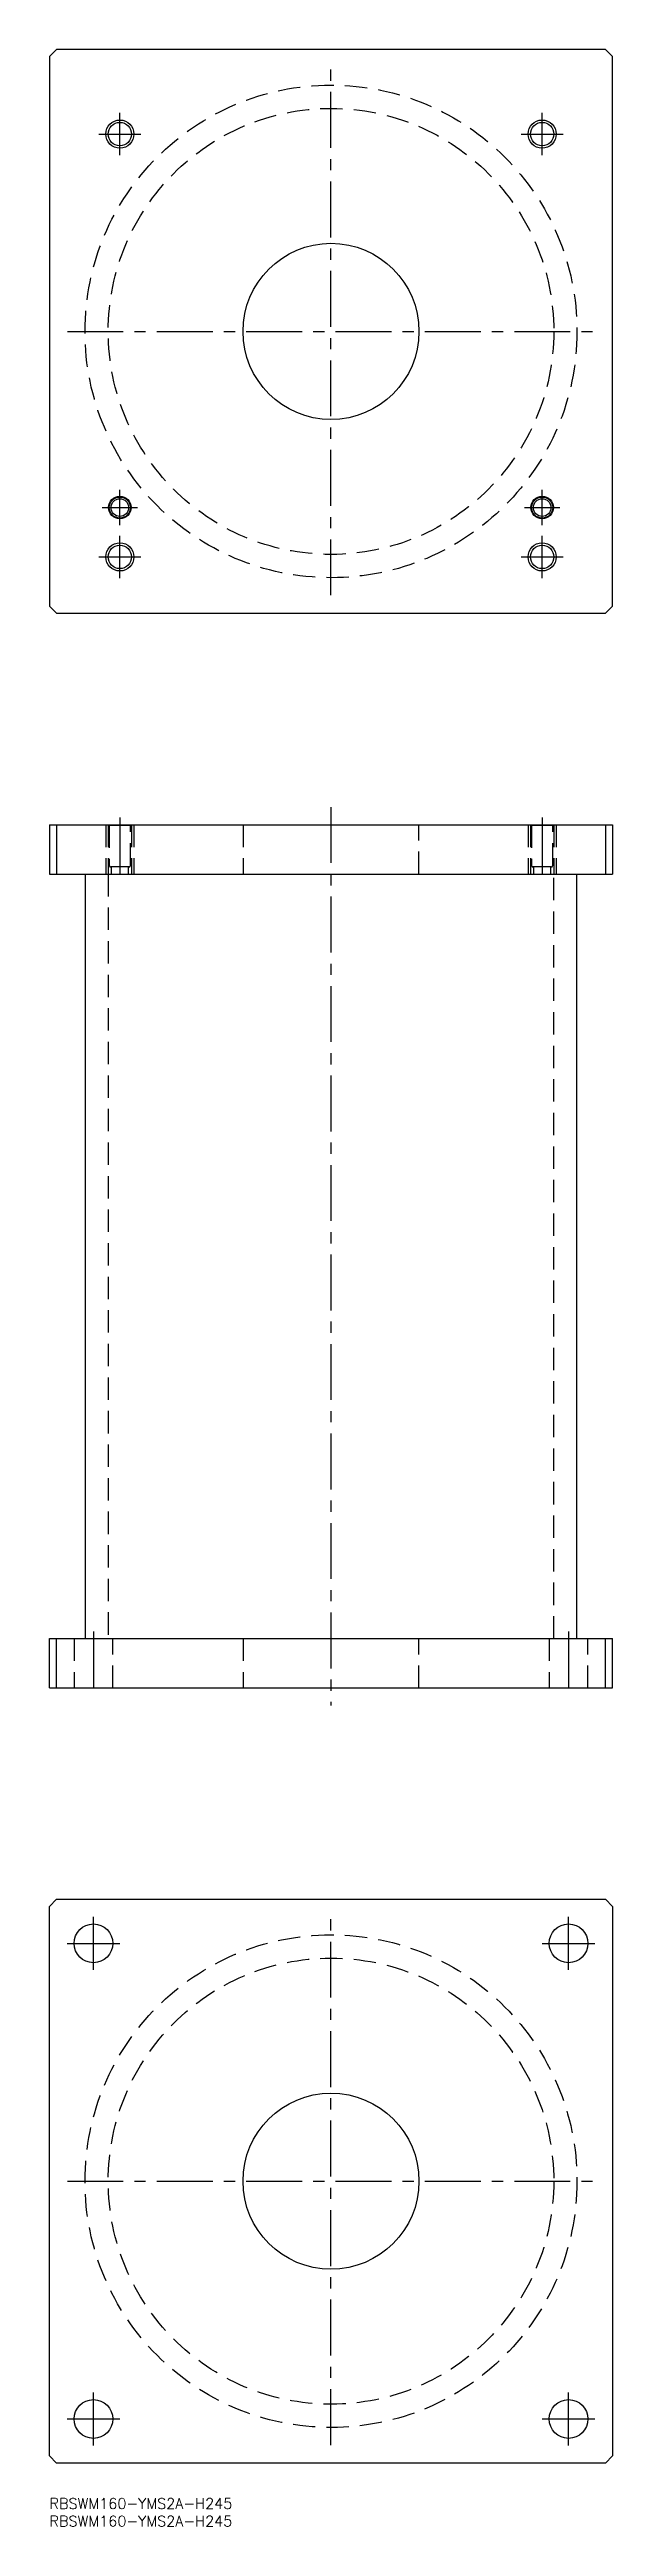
# Model space of a CAD drawing. Extents: x 0 to 160, y -8 to 695.
import ezdxf

# ---------------------------------------------------------------- set-up
doc = ezdxf.new("R2010")
doc.units = 0
doc.header["$LTSCALE"] = 0.5
doc.linetypes.add('CENTER', pattern=[50.8, 31.75, -6.35, 6.35, -6.35])
doc.linetypes.add('DASHED', pattern=[19.05, 12.7, -6.35])
for name, color, linetype in [('MSM_CENTER', 1, 'CENTER'), ('MSM_CONTINUOUS', 7, 'CONTINUOUS'), ('MSM_DASHED', 4, 'DASHED'), ('MSM_NARROW', 5, 'CONTINUOUS'), ('MSM_PART_NUMBER', 7, 'CONTINUOUS')]:
    doc.layers.add(name, color=color, linetype=linetype)
doc.styles.get("Standard").update_dxf_attribs({"font": 'txt.shx', "height": 3, "bigfont": 'bigfont.shx'})

# ---------------------------------------------------------------- blocks, each defined once
blk = doc.blocks.new('*U48')
at = {"layer": 'MSM_PART_NUMBER'}
blk.add_text('RBSWM160-YMS2A-H245', height=3, dxfattribs=at).set_placement((0, -3))
blk = doc.blocks.new('*U49')
at = {"layer": 'MSM_PART_NUMBER'}
blk.add_text('RBSWM160-YMS2A-H245', height=3, dxfattribs=at).set_placement((0, -8))

msp = doc.modelspace()

# ---------------------------------------------------------------- linework, layer by layer
at = {"layer": 'MSM_CENTER'}
for p, q in [((80, 540.1), (80, 689.9)), ((20, 665), (20, 677)), ((140, 665), (140, 677)), ((14, 671), (26, 671)), ((134, 671), (146, 671)), ((5.1, 615), (154.9, 615)), ((20, 560), (20, 570)), ((140, 560), (140, 570)), ((15, 565), (25, 565)), ((135, 565), (145, 565)), ((20, 545), (20, 557)), ((140, 545), (140, 557)), ((14, 551), (26, 551)), ((134, 551), (146, 551)), ((80, 480), (80, 225)), ((20, 477), (20, 459)), ((140, 477), (140, 459)), ((12.5, 246), (12.5, 228)), ((147.5, 246), (147.5, 228)), ((12.5, 150), (12.5, 165)), ((80, 15.1), (80, 164.9)), ((147.5, 150), (147.5, 165)), ((5, 157.5), (20, 157.5)), ((140, 157.5), (155, 157.5)), ((5.1, 90), (154.9, 90)), ((12.5, 15), (12.5, 30)), ((147.5, 15), (147.5, 30)), ((5, 22.5), (20, 22.5)), ((140, 22.5), (155, 22.5))]:
    msp.add_line(p, q, dxfattribs=at)
at = {"layer": 'MSM_CONTINUOUS'}
for p, q in [((2, 695), (0, 693)), ((0, 693), (0, 537)), ((158, 695), (2, 695)), ((160, 693), (158, 695)), ((160, 537), (160, 693)), ((0, 537), (2, 535)), ((2, 535), (158, 535)), ((158, 535), (160, 537)), ((0, 475), (0, 461)), ((0, 475), (160, 475)), ((2, 475), (2, 461)), ((158, 475), (158, 461)), ((160, 475), (160, 461)), ((0, 461), (160, 461)), ((10.1, 461), (10.1, 244)), ((149.9, 244), (149.9, 461)), ((0, 244), (160, 244)), ((0, 230), (0, 244)), ((2, 230), (2, 244)), ((158, 230), (158, 244)), ((160, 230), (160, 244)), ((0, 230), (160, 230)), ((0, 168), (2, 170)), ((2, 170), (158, 170)), ((158, 170), (160, 168)), ((0, 12), (0, 168)), ((160, 168), (160, 12)), ((2, 10), (0, 12)), ((158, 10), (2, 10)), ((160, 12), (158, 10))]:
    msp.add_line(p, q, dxfattribs=at)
for centre, radius in [((20, 671), 3.32), ((140, 671), 3.32), ((80, 615), 25), ((20, 565), 3.2), ((20, 565), 3), ((20, 565), 2.5), ((140, 565), 3.2), ((140, 565), 3), ((140, 565), 2.5), ((20, 551), 3.32), ((140, 551), 3.32), ((12.5, 157.5), 5.5), ((147.5, 157.5), 5.5), ((80, 90), 25), ((12.5, 22.5), 5.5), ((147.5, 22.5), 5.5)]:
    msp.add_circle(centre, radius, dxfattribs=at)
at = {"layer": 'MSM_DASHED'}
for p, q in [((16, 475), (16, 461)), ((16.68, 475), (16.68, 461)), ((16.8, 475), (17, 474.8)), ((17, 474.8), (17, 463.4)), ((23, 474.8), (17, 474.8)), ((23, 474.8), (23.2, 475)), ((23, 463.4), (23, 474.8)), ((23.32, 475), (23.32, 461)), ((24, 475), (24, 461)), ((55, 475), (55, 461)), ((105, 461), (105, 475)), ((136, 475), (136, 461)), ((136.68, 475), (136.68, 461)), ((136.8, 475), (137, 474.8)), ((137, 474.8), (137, 463.4)), ((143, 474.8), (137, 474.8)), ((143, 474.8), (143.2, 475)), ((143, 463.4), (143, 474.8)), ((143.32, 475), (143.32, 461)), ((144, 475), (144, 461)), ((16.7, 461), (16.7, 244)), ((22.6, 463), (17.4, 463)), ((17.5, 463), (17.5, 461)), ((22.5, 461), (22.5, 463)), ((142.6, 463), (137.4, 463)), ((137.5, 463), (137.5, 461)), ((142.5, 461), (142.5, 463)), ((143.3, 244), (143.3, 461)), ((7, 244), (7, 230)), ((18, 230), (18, 244)), ((55, 244), (55, 230)), ((105, 230), (105, 244)), ((142, 244), (142, 230)), ((153, 230), (153, 244))]:
    msp.add_line(p, q, dxfattribs=at)
for centre, radius in [((80, 615), 69.9), ((80, 615), 63.3), ((80, 90), 69.9), ((80, 90), 63.3)]:
    msp.add_circle(centre, radius, dxfattribs=at)
for centre, start, end in [((17.4, 463.4), 180, 270), ((22.6, 463.4), 270, 360), ((137.4, 463.4), 180, 270), ((142.6, 463.4), 270, 360)]:
    msp.add_arc(centre, 0.4, start, end, dxfattribs=at)
at = {"layer": 'MSM_NARROW'}
for centre in [(20, 671), (140, 671), (20, 551), (140, 551)]:
    msp.add_circle(centre, 4, dxfattribs=at)

# ---------------------------------------------------------------- block references
at = {"layer": 'MSM_CONTINUOUS'}
for name in ['*U48', '*U49']:
    msp.add_blockref(name, (0, 0), dxfattribs=at)

doc.saveas('drawing.dxf')
